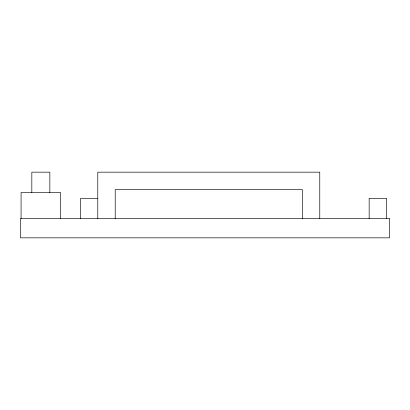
<?xml version="1.0" encoding="UTF-8"?>
<svg xmlns="http://www.w3.org/2000/svg" width="410" height="410" viewBox="0 0 410 410"><rect width="100%" height="100%" fill="white"/><g stroke="black" fill="none" stroke-linecap="round" stroke-linejoin="round"><path stroke-width="0.61" d="M97.498 198.317L80.642 198.317L80.642 218.658M386.594 218.658L386.594 198.317L369.159 198.317L369.159 218.658M319.769 218.658L319.769 172.169L97.785 172.169L97.785 218.658M302.334 218.791L302.334 189.599L115.22 189.599L115.22 218.791M60.598 218.658L60.598 192.505L21.079 192.505L21.079 218.658M49.846 192.505L49.846 172.169L31.831 172.169L31.831 192.505M389.5 218.658L20.5 218.658L20.5 237.831L389.5 237.831L389.5 218.658"/></g></svg>
